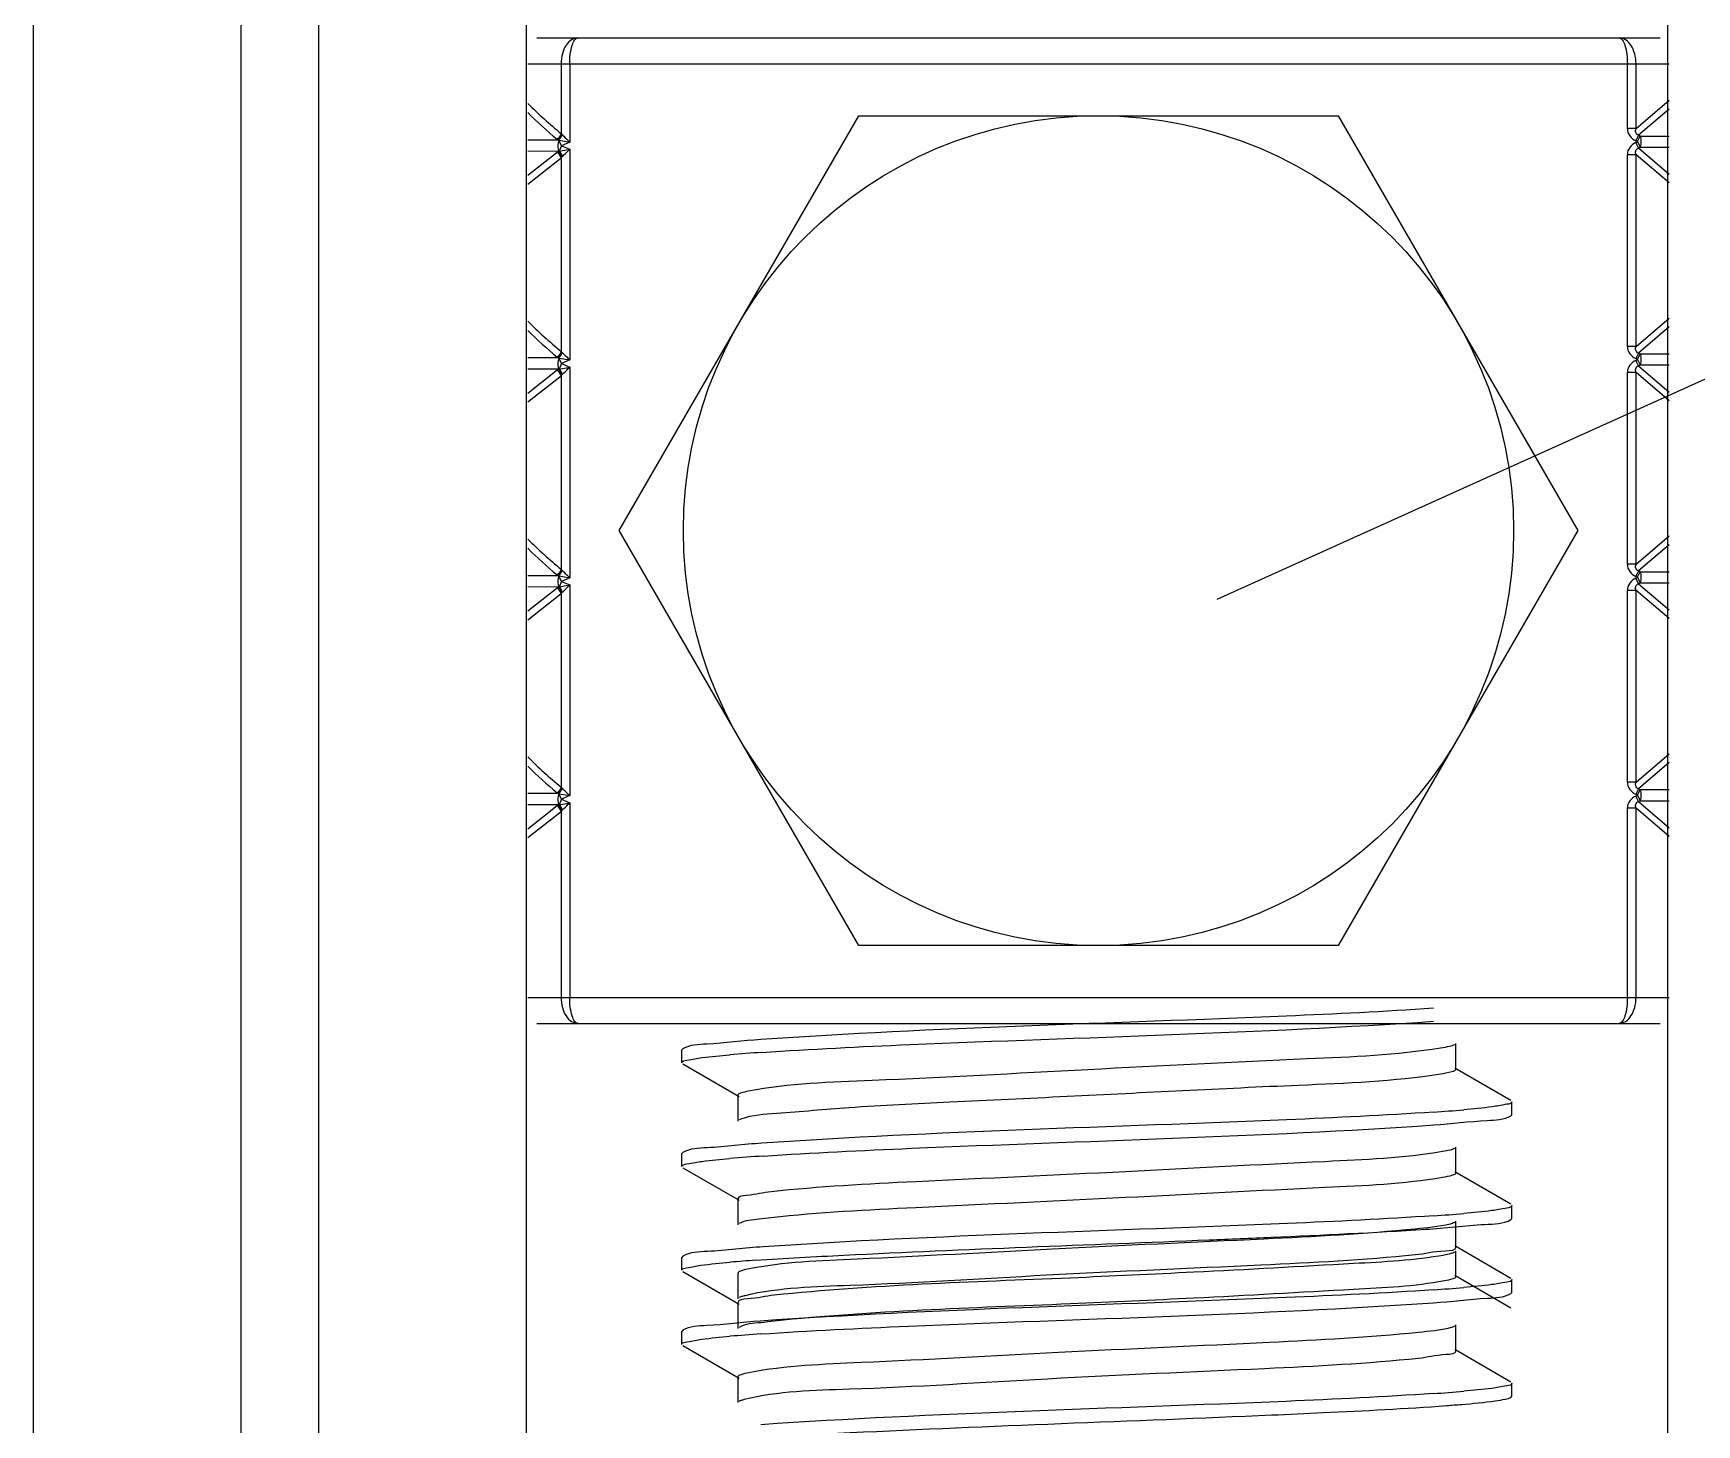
# Model space of a CAD drawing. Extents: x 27938 to 1507990, y 110129 to 923079.
# Drawn here: x 455164.5 to 455546.3, y 380897.3 to 381216.8 of the extents above; entities that cross this region are included whole.
import ezdxf

# ---------------------------------------------------------------- set-up
doc = ezdxf.new("R2010")
doc.units = 0
doc.header["$LTSCALE"] = 1000
doc.header["$MEASUREMENT"] = 0
doc.styles.get("Standard").update_dxf_attribs({"font": 'gbenor.shx', "bigfont": 'gbcbig.shx'})
doc.dimstyles.get("Standard").update_dxf_attribs({"dimtxt": 0.18, "dimasz": 0.18, "dimexe": 0.18, "dimexo": 0.0625, "dimgap": 0.09, "dimtad": 0, "dimtih": 1, "dimtoh": 1, "dimdec": 4, "dimzin": 0, "dimdsep": 46, "dimtxsty": 'Standard', "dimcen": 0.09, "dimadec": 0, "dimazin": 0, "dimtfac": 1, "dimtdec": 4, "dimtofl": 0, "dimtmove": 0, "dimatfit": 3, "dimfxl": 1, "dimtolj": 1, "dimtzin": 0, "dimarcsym": 0})

msp = doc.modelspace()

# ---------------------------------------------------------------- linework, layer by layer
at = {"linetype": 'Continuous'}
for p, q in [((455164.52, 383675.04), (455164.52, 378934.02)), ((455212.15, 383675.04), (455212.15, 378934.02)), ((455230.01, 383675.04), (455230.01, 378934.02)), ((455277.63, 383675.04), (455277.63, 378934.02)), ((455539.58, 383675.04), (455539.58, 378934.02)), ((455280.1, 381215.7), (455537.87, 381215.7)), ((455278.01, 381209.75), (455539.95, 381209.75)), ((455285.64, 381209.75), (455285.64, 381193.75)), ((455287.62, 381209.75), (455287.62, 381191.79)), ((455530.34, 381194.9), (455530.34, 381209.75)), ((455532.33, 381194.9), (455532.33, 381209.75)), ((455532.33, 381194.9), (455539.95, 381201.38)), ((455299, 381102.59), (455353.99, 381197.84)), ((455353.99, 381197.84), (455463.98, 381197.84)), ((455463.98, 381197.84), (455518.97, 381102.59)), ((455539.95, 381199.36), (455532.88, 381193.35)), ((455285.8, 381193.55), (455285.64, 381193.75)), ((455285.88, 381193.49), (455285.8, 381193.55)), ((455532.33, 381194.9), (455530.34, 381194.9)), ((455532.88, 381193.35), (455532.28, 381192.09)), ((455533.29, 381193.15), (455532.88, 381193.35)), ((455285.01, 381192.25), (455278.01, 381192.25)), ((455284.97, 381189.64), (455278.01, 381189.66)), ((455278.01, 381184.17), (455284.72, 381189.48)), ((455284.97, 381189.64), (455285.13, 381189.68)), ((455285.13, 381192.23), (455285.01, 381192.25)), ((455285.13, 381189.68), (455285.17, 381189.7)), ((455285.17, 381192.21), (455287.62, 381191.79)), ((455285.72, 381190.95), (455285.17, 381189.7)), ((455285.17, 381189.7), (455287.62, 381190.12)), ((455287.62, 381191.79), (455285.72, 381190.95)), ((455285.72, 381190.95), (455287.62, 381190.12)), ((455287.62, 381190.12), (455287.62, 381141.78)), ((455532.7, 381191.89), (455532.28, 381192.09)), ((455532.28, 381191.69), (455532.7, 381191.89)), ((455532.88, 381190.43), (455532.28, 381191.69)), ((455532.7, 381191.89), (455533.29, 381193.15)), ((455532.7, 381191.89), (455533.29, 381190.63)), ((455532.88, 381190.43), (455533.29, 381190.63)), ((455532.88, 381190.43), (455539.95, 381184.42)), ((455533.29, 381193.15), (455539.95, 381193.15)), ((455533.29, 381190.63), (455539.95, 381190.62)), ((455278.01, 381182.13), (455285.64, 381188.17)), ((455285.64, 381188.17), (455285.78, 381188.33)), ((455285.64, 381188.17), (455285.64, 381143.74)), ((455285.78, 381188.33), (455285.86, 381188.41)), ((455285.86, 381188.41), (455285.91, 381188.45)), ((455532.33, 381188.88), (455530.34, 381188.88)), ((455530.34, 381144.89), (455530.34, 381188.88)), ((455532.33, 381144.89), (455532.33, 381188.88)), ((455539.95, 381182.4), (455532.33, 381188.88)), ((455532.33, 381144.89), (455539.95, 381151.37)), ((455539.95, 381149.35), (455532.88, 381143.34)), ((455285.8, 381143.55), (455285.64, 381143.74)), ((455532.33, 381144.89), (455530.34, 381144.89)), ((455285.01, 381142.25), (455278.01, 381142.25)), ((455285.13, 381142.22), (455285.01, 381142.25)), ((455285.17, 381142.2), (455287.62, 381141.78)), ((455285.72, 381140.95), (455285.17, 381139.69)), ((455285.17, 381139.69), (455287.62, 381140.12)), ((455287.62, 381141.78), (455285.72, 381140.95)), ((455285.72, 381140.95), (455287.62, 381140.12)), ((455285.88, 381143.48), (455285.8, 381143.55)), ((455287.62, 381140.12), (455287.62, 381091.77)), ((455532.88, 381143.34), (455532.28, 381142.08)), ((455532.7, 381141.88), (455532.28, 381142.08)), ((455532.28, 381141.68), (455532.7, 381141.88)), ((455532.88, 381140.42), (455532.28, 381141.68)), ((455532.7, 381141.88), (455533.29, 381143.15)), ((455532.7, 381141.88), (455533.29, 381140.62)), ((455533.29, 381143.15), (455532.88, 381143.34)), ((455532.88, 381140.42), (455533.29, 381140.62)), ((455532.88, 381140.42), (455539.95, 381134.41)), ((455533.29, 381143.15), (455539.95, 381143.14)), ((455533.29, 381140.62), (455539.95, 381140.62)), ((455284.97, 381139.64), (455278.01, 381139.66)), ((455278.01, 381134.16), (455284.72, 381139.47)), ((455278.01, 381132.13), (455285.64, 381138.16)), ((455284.97, 381139.64), (455285.13, 381139.67)), ((455285.13, 381139.67), (455285.17, 381139.69)), ((455285.64, 381138.16), (455285.78, 381138.33)), ((455285.64, 381138.16), (455285.64, 381093.73)), ((455285.78, 381138.33), (455285.86, 381138.4)), ((455285.86, 381138.4), (455285.91, 381138.44)), ((455532.33, 381138.87), (455530.34, 381138.87)), ((455530.34, 381094.89), (455530.34, 381138.87)), ((455532.33, 381094.89), (455532.33, 381138.87)), ((455539.95, 381132.39), (455532.33, 381138.87)), ((455353.99, 381007.34), (455299, 381102.59)), ((455518.97, 381102.59), (455463.98, 381007.34)), ((455532.33, 381094.89), (455539.95, 381101.36)), ((455539.95, 381099.34), (455532.88, 381093.34)), ((455532.33, 381094.89), (455530.34, 381094.89)), ((455285.01, 381092.24), (455278.01, 381092.24)), ((455285.13, 381092.21), (455285.01, 381092.24)), ((455285.17, 381092.19), (455287.62, 381091.77)), ((455285.72, 381090.94), (455285.17, 381089.69)), ((455285.8, 381093.54), (455285.64, 381093.73)), ((455287.62, 381091.77), (455285.72, 381090.94)), ((455285.72, 381090.94), (455287.62, 381090.11)), ((455285.88, 381093.47), (455285.8, 381093.54)), ((455532.88, 381093.34), (455532.28, 381092.07)), ((455532.7, 381091.87), (455532.28, 381092.07)), ((455532.28, 381091.68), (455532.7, 381091.87)), ((455532.88, 381090.41), (455532.28, 381091.68)), ((455532.7, 381091.87), (455533.29, 381093.14)), ((455532.7, 381091.87), (455533.29, 381090.61)), ((455533.29, 381093.14), (455532.88, 381093.34)), ((455532.88, 381090.41), (455533.29, 381090.61)), ((455532.88, 381090.41), (455539.95, 381084.4)), ((455533.29, 381093.14), (455539.95, 381093.14)), ((455533.29, 381090.61), (455539.95, 381090.61)), ((455284.97, 381089.63), (455278.01, 381089.65)), ((455278.01, 381084.16), (455284.72, 381089.46)), ((455278.01, 381082.12), (455285.64, 381088.15)), ((455284.97, 381089.63), (455285.13, 381089.67)), ((455285.13, 381089.67), (455285.17, 381089.69)), ((455285.17, 381089.69), (455287.62, 381090.11)), ((455285.64, 381088.15), (455285.78, 381088.32)), ((455285.64, 381088.15), (455285.64, 381043.73)), ((455285.78, 381088.32), (455285.86, 381088.39)), ((455285.86, 381088.39), (455285.91, 381088.43)), ((455287.62, 381090.11), (455287.62, 381041.77)), ((455532.33, 381088.86), (455530.34, 381088.86)), ((455530.34, 381044.88), (455530.34, 381088.86)), ((455532.33, 381044.88), (455532.33, 381088.86)), ((455539.95, 381082.38), (455532.33, 381088.86)), ((455532.33, 381044.88), (455539.95, 381051.36)), ((455539.95, 381049.34), (455532.88, 381043.33)), ((455532.33, 381044.88), (455530.34, 381044.88)), ((455285.01, 381042.23), (455278.01, 381042.23)), ((455285.13, 381042.2), (455285.01, 381042.23)), ((455285.17, 381042.19), (455287.62, 381041.77)), ((455285.72, 381040.93), (455285.17, 381039.68)), ((455285.8, 381043.53), (455285.64, 381043.73)), ((455287.62, 381041.77), (455285.72, 381040.93)), ((455285.72, 381040.93), (455287.62, 381040.1)), ((455285.88, 381043.47), (455285.8, 381043.53)), ((455532.88, 381043.33), (455532.28, 381042.07)), ((455532.7, 381041.87), (455532.28, 381042.07)), ((455532.28, 381041.67), (455532.7, 381041.87)), ((455532.88, 381040.41), (455532.28, 381041.67)), ((455532.7, 381041.87), (455533.29, 381043.13)), ((455532.7, 381041.87), (455533.29, 381040.6)), ((455533.29, 381043.13), (455532.88, 381043.33)), ((455532.88, 381040.41), (455533.29, 381040.6)), ((455533.29, 381043.13), (455539.95, 381043.13)), ((455533.29, 381040.6), (455539.95, 381040.6)), ((455284.97, 381039.62), (455278.01, 381039.64)), ((455278.01, 381034.15), (455284.72, 381039.46)), ((455278.01, 381032.11), (455285.64, 381038.15)), ((455284.97, 381039.62), (455285.13, 381039.66)), ((455285.13, 381039.66), (455285.17, 381039.68)), ((455285.17, 381039.68), (455287.62, 381040.1)), ((455285.64, 381038.15), (455285.78, 381038.31)), ((455285.64, 381038.15), (455285.64, 380995.43)), ((455285.78, 381038.31), (455285.86, 381038.38)), ((455285.86, 381038.38), (455285.91, 381038.43)), ((455287.62, 381040.1), (455287.62, 380995.43)), ((455532.33, 381038.86), (455530.34, 381038.86)), ((455530.34, 380995.43), (455530.34, 381038.86)), ((455532.33, 380995.43), (455532.33, 381038.86)), ((455539.95, 381032.38), (455532.33, 381038.86)), ((455532.88, 381040.41), (455539.95, 381034.39)), ((455463.98, 381007.34), (455353.99, 381007.34)), ((455278.01, 380995.43), (455539.95, 380995.43)), ((455280.1, 380989.48), (455537.87, 380989.48)), ((455313.58, 380983.66), (455313.35, 380983.4)), ((455313.35, 380980.42), (455313.35, 380983.4)), ((455313.35, 380980.42), (455313.35, 380983.4)), ((455490.97, 380978.93), (455490.97, 380984.89)), ((455313.58, 380980.16), (455326.5, 380972.68)), ((455503.63, 380971.75), (455490.71, 380979.23)), ((455326.24, 380972.98), (455326.24, 380967.03)), ((455503.63, 380968.25), (455503.86, 380968.52)), ((455503.86, 380968.52), (455503.86, 380971.49)), ((455503.86, 380968.52), (455503.86, 380971.49)), ((455326.92, 380967.51), (455326.5, 380967.33)), ((455490.97, 380955.12), (455490.97, 380961.07)), ((455313.58, 380959.85), (455313.35, 380959.59)), ((455313.35, 380956.61), (455313.35, 380959.59)), ((455313.35, 380956.61), (455313.35, 380959.59)), ((455313.58, 380956.35), (455326.5, 380948.87)), ((455503.63, 380947.94), (455490.71, 380955.42)), ((455326.24, 380949.17), (455326.24, 380943.21)), ((455503.86, 380944.7), (455503.86, 380947.68)), ((455503.86, 380944.7), (455503.86, 380947.68)), ((455490.97, 380938.13), (455490.97, 380944.08)), ((455503.63, 380944.44), (455503.86, 380944.7)), ((455503.63, 380930.95), (455490.71, 380938.43)), ((455313.58, 380936.03), (455313.35, 380935.77)), ((455313.35, 380932.8), (455313.35, 380935.77)), ((455313.35, 380932.8), (455313.35, 380935.77)), ((455490.97, 380931.31), (455490.97, 380937.26)), ((455313.58, 380932.54), (455326.5, 380925.05)), ((455326.24, 380932.17), (455326.24, 380926.22)), ((455503.63, 380924.13), (455490.71, 380931.61)), ((455503.86, 380927.71), (455503.86, 380930.68)), ((455503.86, 380927.71), (455503.86, 380930.68)), ((455503.63, 380927.45), (455503.86, 380927.71)), ((455326.24, 380925.35), (455326.24, 380919.4)), ((455313.58, 380919.04), (455313.35, 380918.78)), ((455313.35, 380915.8), (455313.35, 380918.78)), ((455313.35, 380915.8), (455313.35, 380918.78)), ((455490.97, 380914.31), (455490.97, 380920.27)), ((455313.58, 380915.54), (455326.5, 380908.06)), ((455503.63, 380907.13), (455490.71, 380914.62)), ((455326.24, 380908.36), (455326.24, 380902.41)), ((455503.63, 380903.63), (455503.86, 380903.9)), ((455503.86, 380903.9), (455503.86, 380906.87)), ((455503.86, 380903.9), (455503.86, 380906.87))]:
    msp.add_line(p, q, dxfattribs=at)
msp.add_circle((455408.98, 381102.59), 95.25, dxfattribs=at)
for centre, radius, start, end in [((455351.57, 381274.19), 104.01, 224.9882, 230.6634), ((455352.06, 381273.23), 105.17, 225.2411, 230.1872), ((455285.91, 381193.87), 1.85, 230.2237, 240.9585), ((455285.88, 381188.02), 1.86, 119.1442, 128.3025), ((455351.57, 381224.19), 104.01, 224.9882, 230.6634), ((455352.06, 381223.23), 105.17, 225.2411, 230.1872), ((455285.91, 381143.87), 1.85, 230.2237, 240.9585), ((455285.88, 381138.01), 1.86, 119.1442, 128.3025), ((455351.57, 381174.18), 104.01, 224.9882, 230.6634), ((455352.06, 381173.22), 105.17, 225.2411, 230.1872), ((455285.91, 381093.86), 1.85, 230.2237, 240.9585), ((455285.88, 381088), 1.86, 119.1442, 128.3025), ((455351.57, 381124.17), 104.01, 224.9882, 230.6634), ((455352.06, 381123.21), 105.17, 225.2411, 230.1872), ((455285.91, 381043.85), 1.85, 230.2237, 240.9585), ((455285.88, 381037.99), 1.86, 119.1442, 128.3025), ((455359.21, 380567.88), 415.84, 93.7876, 94.8061), ((455458.47, 381378.18), 409.97, 273.8296, 274.8033), ((455359.61, 380538.93), 420.99, 93.7545, 94.8055), ((455458.55, 381353.41), 409.01, 273.8359, 274.8035), ((455357.34, 380543.57), 392.45, 93.9506, 94.8036), ((455458.51, 381336.87), 409.46, 273.8329, 274.8033), ((455358.87, 380507.41), 411.68, 93.8155, 94.8057), ((455458.47, 381313.66), 410.07, 273.8289, 274.8033)]:
    msp.add_arc(centre, radius, start, end, dxfattribs=at)
for points, knots in [([(455289.53, 381215.7), (455289.03, 381215.7), (455287.91, 381215.34), (455286.65, 381213.97), (455285.83, 381212.03), (455285.64, 381210.53), (455285.64, 381209.75)], [0, 0, 0, 0, 0.195972, 0.42512, 0.697797, 1, 1, 1, 1]), ([(455287.62, 381209.75), (455287.62, 381211.18), (455287.83, 381213.12), (455288.6, 381215.15), (455289.25, 381215.7), (455289.53, 381215.7)], [0, 0, 0, 0, 0.657525, 0.871922, 1, 1, 1, 1]), ([(455528.43, 381215.7), (455528.71, 381215.7), (455529.37, 381215.15), (455530.13, 381213.12), (455530.34, 381211.18), (455530.34, 381209.75)], [0, 0, 0, 0, 0.128078, 0.342475, 1, 1, 1, 1]), ([(455532.33, 381209.75), (455532.33, 381210.53), (455532.14, 381212.03), (455531.31, 381213.97), (455530.05, 381215.34), (455528.94, 381215.7), (455528.43, 381215.7)], [0, 0, 0, 0, 0.302203, 0.57488, 0.804028, 1, 1, 1, 1]), ([(455285.88, 381193.49), (455286.02, 381193.36), (455286.61, 381192.81), (455287.18, 381192.23), (455287.62, 381191.79)], [0, 0, 0, 0, 0.225254, 1, 1, 1, 1]), ([(455530.34, 381194.9), (455530.34, 381194.31), (455530.75, 381193.09), (455531.74, 381192.34), (455532.28, 381192.09)], [0, 0, 0, 0, 0.499355, 1, 1, 1, 1]), ([(455532.88, 381193.35), (455532.59, 381193.44), (455532.12, 381194), (455532.26, 381194.61), (455532.33, 381194.9)], [0, 0, 0, 0, 0.502447, 1, 1, 1, 1]), ([(455285.15, 381192.25), (455285.06, 381192.06), (455284.79, 381191.23), (455284.84, 381190.28), (455285.13, 381189.68)], [0, 0, 0, 0, 0.236634, 1, 1, 1, 1]), ([(455285.72, 381190.95), (455285.66, 381191.08), (455285.48, 381191.51), (455285.25, 381191.92), (455285.15, 381192.25)], [0, 0, 0, 0, 0.285481, 1, 1, 1, 1]), ([(455285.91, 381188.45), (455286.04, 381188.57), (455286.63, 381189.12), (455287.19, 381189.68), (455287.62, 381190.12)], [0, 0, 0, 0, 0.226794, 1, 1, 1, 1]), ([(455532.28, 381191.69), (455531.74, 381191.44), (455530.75, 381190.68), (455530.34, 381189.47), (455530.34, 381188.88)], [0, 0, 0, 0, 0.500643, 1, 1, 1, 1]), ([(455532.33, 381188.88), (455532.26, 381189.16), (455532.12, 381189.78), (455532.59, 381190.34), (455532.88, 381190.43)], [0, 0, 0, 0, 0.49632, 1, 1, 1, 1]), ([(455533.29, 381190.63), (455533.48, 381191.01), (455533.61, 381191.89), (455533.48, 381192.76), (455533.29, 381193.15)], [0, 0, 0, 0, 0.500048, 1, 1, 1, 1]), ([(455530.34, 381144.89), (455530.34, 381144.3), (455530.75, 381143.09), (455531.74, 381142.33), (455532.28, 381142.08)], [0, 0, 0, 0, 0.499355, 1, 1, 1, 1]), ([(455532.88, 381143.34), (455532.59, 381143.43), (455532.12, 381143.99), (455532.26, 381144.61), (455532.33, 381144.89)], [0, 0, 0, 0, 0.502447, 1, 1, 1, 1]), ([(455285.15, 381142.24), (455285.06, 381142.05), (455284.79, 381141.23), (455284.84, 381140.27), (455285.13, 381139.67)], [0, 0, 0, 0, 0.236634, 1, 1, 1, 1]), ([(455285.72, 381140.95), (455285.66, 381141.07), (455285.48, 381141.5), (455285.25, 381141.92), (455285.15, 381142.24)], [0, 0, 0, 0, 0.285481, 1, 1, 1, 1]), ([(455285.88, 381143.48), (455286.02, 381143.36), (455286.61, 381142.8), (455287.18, 381142.23), (455287.62, 381141.78)], [0, 0, 0, 0, 0.225254, 1, 1, 1, 1]), ([(455285.91, 381138.44), (455286.04, 381138.56), (455286.63, 381139.11), (455287.19, 381139.68), (455287.62, 381140.12)], [0, 0, 0, 0, 0.226794, 1, 1, 1, 1]), ([(455532.28, 381141.68), (455531.74, 381141.43), (455530.75, 381140.68), (455530.34, 381139.46), (455530.34, 381138.87)], [0, 0, 0, 0, 0.500643, 1, 1, 1, 1]), ([(455532.33, 381138.87), (455532.26, 381139.16), (455532.12, 381139.77), (455532.59, 381140.33), (455532.88, 381140.42)], [0, 0, 0, 0, 0.49632, 1, 1, 1, 1]), ([(455533.29, 381140.62), (455533.48, 381141.01), (455533.61, 381141.88), (455533.48, 381142.76), (455533.29, 381143.15)], [0, 0, 0, 0, 0.500048, 1, 1, 1, 1]), ([(455530.34, 381094.89), (455530.34, 381094.29), (455530.75, 381093.08), (455531.74, 381092.33), (455532.28, 381092.07)], [0, 0, 0, 0, 0.499355, 1, 1, 1, 1]), ([(455532.88, 381093.34), (455532.59, 381093.42), (455532.12, 381093.98), (455532.26, 381094.6), (455532.33, 381094.89)], [0, 0, 0, 0, 0.502447, 1, 1, 1, 1]), ([(455285.15, 381092.23), (455285.06, 381092.05), (455284.79, 381091.22), (455284.84, 381090.27), (455285.13, 381089.67)], [0, 0, 0, 0, 0.236634, 1, 1, 1, 1]), ([(455285.72, 381090.94), (455285.66, 381091.06), (455285.48, 381091.49), (455285.25, 381091.91), (455285.15, 381092.23)], [0, 0, 0, 0, 0.285481, 1, 1, 1, 1]), ([(455285.88, 381093.47), (455286.02, 381093.35), (455286.61, 381092.8), (455287.18, 381092.22), (455287.62, 381091.77)], [0, 0, 0, 0, 0.225254, 1, 1, 1, 1]), ([(455532.28, 381091.68), (455531.74, 381091.42), (455530.75, 381090.67), (455530.34, 381089.46), (455530.34, 381088.86)], [0, 0, 0, 0, 0.500643, 1, 1, 1, 1]), ([(455532.33, 381088.86), (455532.26, 381089.15), (455532.12, 381089.76), (455532.59, 381090.33), (455532.88, 381090.41)], [0, 0, 0, 0, 0.49632, 1, 1, 1, 1]), ([(455533.29, 381090.61), (455533.48, 381091), (455533.61, 381091.87), (455533.48, 381092.75), (455533.29, 381093.14)], [0, 0, 0, 0, 0.500048, 1, 1, 1, 1]), ([(455285.91, 381088.43), (455286.04, 381088.56), (455286.63, 381089.1), (455287.19, 381089.67), (455287.62, 381090.11)], [0, 0, 0, 0, 0.226794, 1, 1, 1, 1]), ([(455530.34, 381044.88), (455530.34, 381044.29), (455530.75, 381043.07), (455531.74, 381042.32), (455532.28, 381042.07)], [0, 0, 0, 0, 0.499355, 1, 1, 1, 1]), ([(455532.88, 381043.33), (455532.59, 381043.41), (455532.12, 381043.98), (455532.26, 381044.59), (455532.33, 381044.88)], [0, 0, 0, 0, 0.502447, 1, 1, 1, 1]), ([(455285.15, 381042.23), (455285.06, 381042.04), (455284.79, 381041.21), (455284.84, 381040.26), (455285.13, 381039.66)], [0, 0, 0, 0, 0.236634, 1, 1, 1, 1]), ([(455285.72, 381040.93), (455285.66, 381041.06), (455285.48, 381041.49), (455285.25, 381041.9), (455285.15, 381042.23)], [0, 0, 0, 0, 0.285481, 1, 1, 1, 1]), ([(455285.88, 381043.47), (455286.02, 381043.34), (455286.61, 381042.79), (455287.18, 381042.21), (455287.62, 381041.77)], [0, 0, 0, 0, 0.225254, 1, 1, 1, 1]), ([(455532.28, 381041.67), (455531.74, 381041.42), (455530.75, 381040.66), (455530.34, 381039.45), (455530.34, 381038.86)], [0, 0, 0, 0, 0.500643, 1, 1, 1, 1]), ([(455533.29, 381040.6), (455533.48, 381040.99), (455533.61, 381041.87), (455533.48, 381042.74), (455533.29, 381043.13)], [0, 0, 0, 0, 0.500048, 1, 1, 1, 1]), ([(455285.91, 381038.43), (455286.04, 381038.55), (455286.63, 381039.1), (455287.19, 381039.66), (455287.62, 381040.1)], [0, 0, 0, 0, 0.226794, 1, 1, 1, 1]), ([(455532.33, 381038.86), (455532.26, 381039.14), (455532.12, 381039.76), (455532.59, 381040.32), (455532.88, 381040.41)], [0, 0, 0, 0, 0.49632, 1, 1, 1, 1]), ([(455285.64, 380995.43), (455285.64, 380994.65), (455285.83, 380993.15), (455286.65, 380991.21), (455287.91, 380989.84), (455289.03, 380989.48), (455289.53, 380989.48)], [0, 0, 0, 0, 0.302203, 0.57488, 0.804028, 1, 1, 1, 1]), ([(455289.53, 380989.48), (455289.25, 380989.48), (455288.6, 380990.03), (455287.83, 380992.06), (455287.62, 380994), (455287.62, 380995.43)], [0, 0, 0, 0, 0.128078, 0.342475, 1, 1, 1, 1]), ([(455530.34, 380995.43), (455530.34, 380994), (455530.13, 380992.06), (455529.37, 380990.03), (455528.71, 380989.48), (455528.43, 380989.48)], [0, 0, 0, 0, 0.657525, 0.871922, 1, 1, 1, 1]), ([(455528.43, 380989.48), (455528.94, 380989.48), (455530.05, 380989.84), (455531.31, 380991.21), (455532.14, 380993.15), (455532.33, 380994.65), (455532.33, 380995.43)], [0, 0, 0, 0, 0.195972, 0.42512, 0.697797, 1, 1, 1, 1]), ([(455485.85, 380992.94), (455474.59, 380992.17), (455423.14, 380989.69), (455371.62, 380988.5), (455331.49, 380985.78)], [0, 0, 0, 0, 0.219101, 1, 1, 1, 1]), ([(455331.74, 380982.82), (455343.03, 380983.58), (455394.41, 380986.05), (455445.84, 380987.24), (455485.86, 380989.96)], [0, 0, 0, 0, 0.220145, 1, 1, 1, 1]), ([(455331.49, 380985.78), (455327.35, 380985.49), (455321.53, 380984.69), (455315.2, 380984.59), (455313.58, 380983.66)], [0, 0, 0, 0, 0.690488, 1, 1, 1, 1]), ([(455487.45, 380983.78), (455477.36, 380982.17), (455450.28, 380981.08), (455406.82, 380978.9), (455364.14, 380976.51), (455338, 380975.68), (455328.67, 380973.9)], [0, 0, 0, 0, 0.192752, 0.509476, 0.820909, 1, 1, 1, 1]), ([(455490.7, 380984.59), (455490.35, 380984.38), (455489.24, 380984.09), (455488.15, 380983.89), (455487.45, 380983.78)], [0, 0, 0, 0, 0.367273, 1, 1, 1, 1]), ([(455313.35, 380980.42), (455313.35, 380980.86), (455315.65, 380981.14), (455316.81, 380981.46), (455317.97, 380981.61)], [0, 0, 0, 0, 0.271407, 1, 1, 1, 1]), ([(455487.45, 380977.82), (455476.72, 380976.11), (455448.05, 380975.06), (455410.53, 380973.06), (455376.12, 380971.44), (455353.82, 380970.39), (455337.96, 380968.94), (455329.52, 380968.45), (455326.92, 380967.51)], [0, 0, 0, 0, 0.202669, 0.533226, 0.70113, 0.845024, 0.948509, 1, 1, 1, 1]), ([(455490.97, 380978.93), (455490.96, 380978.58), (455489.29, 380978.19), (455488.34, 380977.96), (455487.45, 380977.82)], [0, 0, 0, 0, 0.280154, 1, 1, 1, 1]), ([(455328.67, 380973.9), (455328.06, 380973.78), (455327.36, 380973.63), (455326.24, 380973.23), (455326.24, 380972.98)], [0, 0, 0, 0, 0.71086, 1, 1, 1, 1]), ([(455485.86, 380969.12), (455474.63, 380968.36), (455423.25, 380965.89), (455371.82, 380964.68), (455331.74, 380961.98)], [0, 0, 0, 0, 0.21884, 1, 1, 1, 1]), ([(455485.91, 380966.15), (455490.01, 380966.43), (455495.76, 380967.23), (455502.03, 380967.34), (455503.63, 380968.25)], [0, 0, 0, 0, 0.690253, 1, 1, 1, 1]), ([(455503.86, 380971.49), (455503.86, 380971.06), (455501.57, 380970.77), (455500.41, 380970.46), (455499.25, 380970.31)], [0, 0, 0, 0, 0.271495, 1, 1, 1, 1]), ([(455332.05, 380959.02), (455343.36, 380959.78), (455394.65, 380962.24), (455446, 380963.43), (455485.91, 380966.15)], [0, 0, 0, 0, 0.220917, 1, 1, 1, 1]), ([(455331.74, 380961.98), (455327.53, 380961.7), (455321.64, 380960.88), (455315.22, 380960.79), (455313.58, 380959.85)], [0, 0, 0, 0, 0.690736, 1, 1, 1, 1]), ([(455490.7, 380960.77), (455490.39, 380960.59), (455489.45, 380960.33), (455488.51, 380960.14), (455487.92, 380960.04)], [0, 0, 0, 0, 0.373528, 1, 1, 1, 1]), ([(455313.35, 380956.61), (455313.35, 380957.05), (455315.69, 380957.33), (455316.86, 380957.65), (455318.04, 380957.8)], [0, 0, 0, 0, 0.271179, 1, 1, 1, 1]), ([(455487.92, 380960.04), (455479.02, 380958.52), (455454.66, 380957.52), (455414.41, 380955.31), (455372.01, 380953.39), (455344.87, 380952.02), (455333.84, 380950.81)], [0, 0, 0, 0, 0.175288, 0.472203, 0.784406, 1, 1, 1, 1]), ([(455487.92, 380954.09), (455479.02, 380952.57), (455454.66, 380951.56), (455414.41, 380949.36), (455372.01, 380947.44), (455344.87, 380946.06), (455333.84, 380944.85)], [0, 0, 0, 0, 0.175288, 0.472203, 0.784406, 1, 1, 1, 1]), ([(455490.97, 380955.12), (455490.96, 380954.81), (455489.53, 380954.42), (455488.68, 380954.22), (455487.92, 380954.09)], [0, 0, 0, 0, 0.283524, 1, 1, 1, 1]), ([(455333.84, 380950.81), (455331.94, 380950.6), (455330.12, 380950.05), (455326.24, 380949.86), (455326.24, 380949.17)], [0, 0, 0, 0, 0.732764, 1, 1, 1, 1]), ([(455485.91, 380945.31), (455474.72, 380944.55), (455423.44, 380942.08), (455372.09, 380940.86), (455332.05, 380938.19)], [0, 0, 0, 0, 0.218398, 1, 1, 1, 1]), ([(455503.86, 380947.68), (455503.86, 380947.25), (455501.57, 380946.96), (455500.42, 380946.65), (455499.27, 380946.5)], [0, 0, 0, 0, 0.27155, 1, 1, 1, 1]), ([(455333.84, 380944.85), (455332.92, 380944.75), (455330.49, 380944.39), (455327.86, 380944.3), (455326.5, 380943.52)], [0, 0, 0, 0, 0.371684, 1, 1, 1, 1]), ([(455481.65, 380942.26), (455470.09, 380941.11), (455442.33, 380939.69), (455399.62, 380937.84), (455360.22, 380935.5), (455336.72, 380934.7), (455328.46, 380933.05)], [0, 0, 0, 0, 0.227021, 0.543037, 0.835394, 1, 1, 1, 1]), ([(455434.38, 380939.79), (455439.13, 380939.98), (455455.68, 380940.69), (455472.23, 380941.44), (455484.02, 380942.21)], [0, 0, 0, 0, 0.286991, 1, 1, 1, 1]), ([(455490.71, 380943.78), (455490.38, 380943.59), (455487.37, 380942.78), (455484.33, 380942.53), (455481.65, 380942.26)], [0, 0, 0, 0, 0.122947, 1, 1, 1, 1]), ([(455484.02, 380942.21), (455488.57, 380942.51), (455494.92, 380943.39), (455501.87, 380943.43), (455503.63, 380944.44)], [0, 0, 0, 0, 0.692027, 1, 1, 1, 1]), ([(455332.05, 380938.19), (455327.77, 380937.9), (455321.78, 380937.07), (455315.24, 380936.99), (455313.58, 380936.03)], [0, 0, 0, 0, 0.691038, 1, 1, 1, 1]), ([(455330.31, 380935.09), (455337.05, 380935.56), (455371.73, 380937.43), (455406.44, 380938.63), (455434.38, 380939.79)], [0, 0, 0, 0, 0.194747, 1, 1, 1, 1]), ([(455490.96, 380938.13), (455490.97, 380937.28), (455486.16, 380937.25), (455483.98, 380936.54), (455481.65, 380936.31)], [0, 0, 0, 0, 0.265303, 1, 1, 1, 1]), ([(455313.35, 380932.8), (455313.35, 380933.21), (455315.49, 380933.5), (455316.59, 380933.8), (455317.68, 380933.94)], [0, 0, 0, 0, 0.272497, 1, 1, 1, 1]), ([(455481.65, 380936.31), (455469.88, 380935.13), (455441.66, 380933.69), (455398.4, 380931.9), (455359.06, 380929.34), (455335.75, 380928.82), (455327.86, 380926.97)], [0, 0, 0, 0, 0.230195, 0.549984, 0.842214, 1, 1, 1, 1]), ([(455488.35, 380936.3), (455481.47, 380935.04), (455462.21, 380934.1), (455443.08, 380932.93), (455430.89, 380932.35)], [0, 0, 0, 0, 0.364269, 1, 1, 1, 1]), ([(455490.7, 380936.96), (455490.43, 380936.8), (455489.64, 380936.56), (455488.84, 380936.39), (455488.35, 380936.3)], [0, 0, 0, 0, 0.380472, 1, 1, 1, 1]), ([(455328.46, 380933.05), (455327.9, 380932.94), (455327.25, 380932.79), (455326.25, 380932.41), (455326.25, 380932.17)], [0, 0, 0, 0, 0.707546, 1, 1, 1, 1]), ([(455430.89, 380932.35), (455421.43, 380931.89), (455389.32, 380930.32), (455357.12, 380929.44), (455334.55, 380927.07)], [0, 0, 0, 0, 0.294359, 1, 1, 1, 1]), ([(455488.35, 380930.35), (455481.47, 380929.08), (455462.21, 380928.15), (455443.08, 380926.98), (455430.89, 380926.39)], [0, 0, 0, 0, 0.364269, 1, 1, 1, 1]), ([(455490.97, 380931.31), (455490.96, 380931.04), (455489.75, 380930.64), (455489.01, 380930.47), (455488.35, 380930.35)], [0, 0, 0, 0, 0.287487, 1, 1, 1, 1]), ([(455503.86, 380930.68), (455503.86, 380930.25), (455501.57, 380929.97), (455500.41, 380929.65), (455499.26, 380929.5)], [0, 0, 0, 0, 0.271522, 1, 1, 1, 1]), ([(455334.55, 380927.07), (455332.47, 380926.85), (455330.5, 380926.24), (455326.24, 380926.11), (455326.24, 380925.35)], [0, 0, 0, 0, 0.733679, 1, 1, 1, 1]), ([(455327.86, 380926.97), (455327.58, 380926.91), (455327.12, 380926.79), (455326.67, 380926.62), (455326.51, 380926.52)], [0, 0, 0, 0, 0.595252, 1, 1, 1, 1]), ([(455485.89, 380928.32), (455474.61, 380927.55), (455423.08, 380925.07), (455371.5, 380923.88), (455331.32, 380921.14)], [0, 0, 0, 0, 0.219186, 1, 1, 1, 1]), ([(455430.89, 380926.39), (455421.43, 380925.94), (455389.32, 380924.37), (455357.12, 380923.49), (455334.55, 380921.12)], [0, 0, 0, 0, 0.294359, 1, 1, 1, 1]), ([(455485.85, 380925.34), (455489.96, 380925.62), (455495.73, 380926.42), (455502.02, 380926.53), (455503.63, 380927.45)], [0, 0, 0, 0, 0.690318, 1, 1, 1, 1]), ([(455331.48, 380918.18), (455342.76, 380918.94), (455394.22, 380921.42), (455445.74, 380922.61), (455485.85, 380925.34)], [0, 0, 0, 0, 0.219537, 1, 1, 1, 1]), ([(455331.32, 380921.14), (455327.21, 380920.87), (455321.46, 380920.07), (455315.18, 380919.96), (455313.58, 380919.04)], [0, 0, 0, 0, 0.690304, 1, 1, 1, 1]), ([(455334.55, 380921.12), (455333.54, 380921.01), (455330.87, 380920.62), (455327.98, 380920.56), (455326.5, 380919.7)], [0, 0, 0, 0, 0.373733, 1, 1, 1, 1]), ([(455482.4, 380918.52), (455471.04, 380917.35), (455443.48, 380915.94), (455400.83, 380914.07), (455361.05, 380911.77), (455337.21, 380910.9), (455328.72, 380909.29)], [0, 0, 0, 0, 0.22252, 0.537346, 0.83163, 1, 1, 1, 1]), ([(455490.71, 380919.97), (455490.4, 380919.79), (455487.65, 380919.02), (455484.85, 380918.78), (455482.4, 380918.52)], [0, 0, 0, 0, 0.125114, 1, 1, 1, 1]), ([(455313.35, 380915.8), (455313.35, 380916.23), (455315.63, 380916.52), (455316.78, 380916.83), (455317.93, 380916.98)], [0, 0, 0, 0, 0.271566, 1, 1, 1, 1]), ([(455482.4, 380912.57), (455470.68, 380911.35), (455442.3, 380909.91), (455398.68, 380908.12), (455359.02, 380905.45), (455335.49, 380905.07), (455327.65, 380903.11)], [0, 0, 0, 0, 0.22805, 0.549566, 0.843677, 1, 1, 1, 1]), ([(455490.96, 380914.31), (455490.97, 380913.53), (455486.56, 380913.43), (455484.54, 380912.79), (455482.4, 380912.57)], [0, 0, 0, 0, 0.266019, 1, 1, 1, 1]), ([(455328.72, 380909.29), (455328.09, 380909.17), (455327.38, 380909.01), (455326.25, 380908.62), (455326.24, 380908.36)], [0, 0, 0, 0, 0.710787, 1, 1, 1, 1]), ([(455327.65, 380903.11), (455327.42, 380903.05), (455327.03, 380902.94), (455326.65, 380902.79), (455326.51, 380902.71)], [0, 0, 0, 0, 0.587983, 1, 1, 1, 1]), ([(455485.85, 380904.5), (455474.59, 380903.74), (455423.13, 380901.26), (455371.61, 380900.06), (455331.48, 380897.34)], [0, 0, 0, 0, 0.219112, 1, 1, 1, 1]), ([(455503.86, 380906.87), (455503.86, 380906.44), (455501.56, 380906.15), (455500.41, 380905.84), (455499.25, 380905.69)], [0, 0, 0, 0, 0.27149, 1, 1, 1, 1]), ([(455500.04, 380902.82), (455500.82, 380902.93), (455502.02, 380903.14), (455503.25, 380903.42), (455503.63, 380903.63)], [0, 0, 0, 0, 0.642632, 1, 1, 1, 1]), ([(455328.81, 380894.18), (455336.54, 380894.74), (455376.5, 380896.86), (455416.5, 380898.18), (455448.73, 380899.59)], [0, 0, 0, 0, 0.19365, 1, 1, 1, 1]), ([(455448.73, 380899.59), (455452.67, 380899.76), (455466.05, 380900.38), (455479.44, 380901.04), (455488.88, 380901.74)], [0, 0, 0, 0, 0.293781, 1, 1, 1, 1]), ([(455488.88, 380901.74), (455490.03, 380901.83), (455493.75, 380902.12), (455497.48, 380902.45), (455500.04, 380902.82)], [0, 0, 0, 0, 0.307477, 1, 1, 1, 1])]:
    msp.add_open_spline(points, degree=3, knots=knots, dxfattribs=at)
for points in [[(455285.64, 381193.75), (455285.51, 381193.23), (455285.16, 381192.75), (455284.72, 381192.45)], [(455285.8, 381193.55), (455285.69, 381193.06), (455285.4, 381192.58), (455285.01, 381192.25)], [(455285.13, 381192.23), (455285.49, 381192.56), (455285.77, 381193.01), (455285.88, 381193.49)], [(455285.64, 381188.17), (455285.51, 381188.69), (455285.16, 381189.18), (455284.72, 381189.48)], [(455285.78, 381188.33), (455285.67, 381188.83), (455285.37, 381189.32), (455284.97, 381189.64)], [(455285.86, 381188.41), (455285.75, 381188.88), (455285.49, 381189.35), (455285.13, 381189.68)], [(455285.91, 381188.45), (455285.79, 381188.92), (455285.53, 381189.38), (455285.17, 381189.7)], [(455285.64, 381143.74), (455285.51, 381143.23), (455285.16, 381142.74), (455284.72, 381142.44)], [(455285.8, 381143.55), (455285.69, 381143.05), (455285.4, 381142.57), (455285.01, 381142.25)], [(455285.13, 381142.22), (455285.49, 381142.55), (455285.77, 381143), (455285.88, 381143.48)], [(455285.64, 381138.16), (455285.51, 381138.68), (455285.16, 381139.17), (455284.72, 381139.47)], [(455285.78, 381138.33), (455285.67, 381138.83), (455285.37, 381139.31), (455284.97, 381139.64)], [(455285.86, 381138.4), (455285.75, 381138.88), (455285.49, 381139.34), (455285.13, 381139.67)], [(455285.91, 381138.44), (455285.79, 381138.91), (455285.53, 381139.37), (455285.17, 381139.69)], [(455285.64, 381093.73), (455285.51, 381093.22), (455285.16, 381092.73), (455284.72, 381092.44)], [(455285.8, 381093.54), (455285.69, 381093.04), (455285.4, 381092.56), (455285.01, 381092.24)], [(455285.13, 381092.21), (455285.49, 381092.55), (455285.77, 381093), (455285.88, 381093.47)], [(455285.64, 381088.15), (455285.51, 381088.67), (455285.16, 381089.16), (455284.72, 381089.46)], [(455285.78, 381088.32), (455285.67, 381088.82), (455285.37, 381089.31), (455284.97, 381089.63)], [(455285.86, 381088.39), (455285.75, 381088.87), (455285.49, 381089.34), (455285.13, 381089.67)], [(455285.91, 381088.43), (455285.79, 381088.91), (455285.53, 381089.36), (455285.17, 381089.69)], [(455285.64, 381043.73), (455285.51, 381043.21), (455285.16, 381042.73), (455284.72, 381042.43)], [(455285.8, 381043.53), (455285.69, 381043.04), (455285.4, 381042.56), (455285.01, 381042.23)], [(455285.13, 381042.2), (455285.49, 381042.54), (455285.77, 381042.99), (455285.88, 381043.47)], [(455285.64, 381038.15), (455285.51, 381038.66), (455285.16, 381039.16), (455284.72, 381039.46)], [(455285.78, 381038.31), (455285.67, 381038.81), (455285.37, 381039.3), (455284.97, 381039.62)], [(455285.86, 381038.38), (455285.75, 381038.86), (455285.49, 381039.33), (455285.13, 381039.66)], [(455285.91, 381038.43), (455285.79, 381038.9), (455285.53, 381039.35), (455285.17, 381039.68)], [(455317.97, 380981.61), (455320.1, 380981.88), (455322.23, 380982.08), (455324.37, 380982.26)], [(455499.25, 380970.31), (455497.11, 380970.03), (455494.96, 380969.83), (455492.8, 380969.65)], [(455318.04, 380957.8), (455320.13, 380958.07), (455322.24, 380958.27), (455324.35, 380958.45)], [(455499.27, 380946.5), (455497.12, 380946.22), (455494.96, 380946.02), (455492.8, 380945.83)], [(455317.68, 380933.94), (455319.94, 380934.24), (455322.21, 380934.45), (455324.48, 380934.65)], [(455499.26, 380929.5), (455497.11, 380929.22), (455494.96, 380929.02), (455492.8, 380928.84)], [(455317.93, 380916.98), (455320.07, 380917.26), (455322.23, 380917.46), (455324.39, 380917.64)], [(455499.25, 380905.69), (455497.11, 380905.41), (455494.96, 380905.21), (455492.8, 380905.03)]]:
    msp.add_open_spline(points, degree=3, dxfattribs=at)

# ---------------------------------------------------------------- leaders
msp.add_leader([(455436.2, 381086.87), (456425.56, 381533.33)], dimstyle='Standard', override={"dimgap": 20, "dimtad": 0})

doc.saveas('drawing.dxf')
